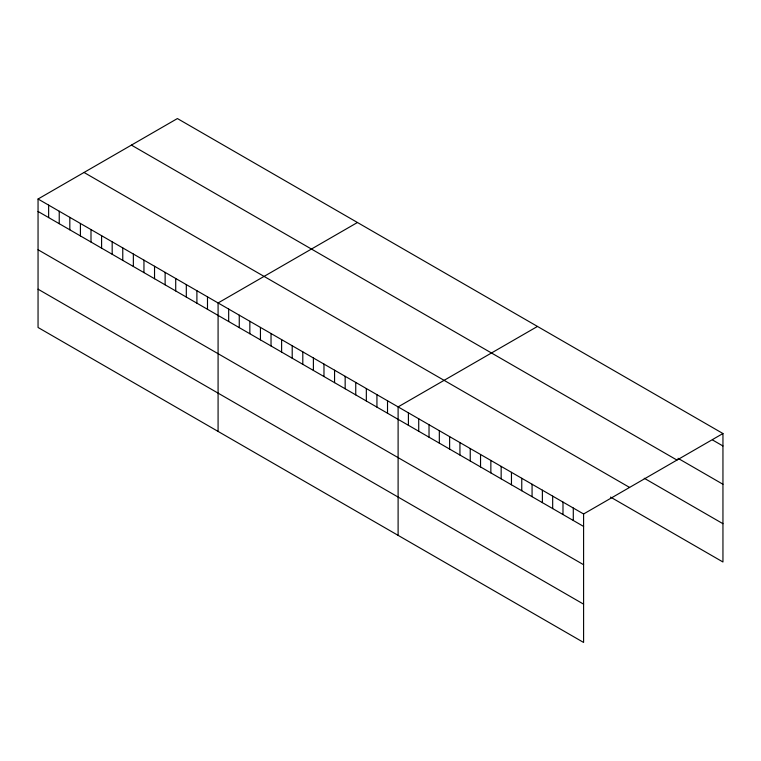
<?xml version="1.0" encoding="UTF-8"?>
<svg xmlns="http://www.w3.org/2000/svg" width="761" height="761" viewBox="0 0 761 761"><rect width="100%" height="100%" fill="white"/><g stroke="black" fill="none" stroke-linecap="round" stroke-linejoin="round"><path stroke-width="1.14" d="M38.05 199.011L583.592 513.979L583.592 642.446L38.05 327.477L38.05 199.011L177.408 118.554L722.95 433.523L722.95 561.989L610.531 497.085M357.432 222.497L218.084 302.954L218.084 431.411M537.466 326.44L398.108 406.897L398.108 535.354M583.592 513.979L722.95 433.523M712.648 440.029L722.95 445.975M677.984 458.293L722.95 484.262M131.415 145.113L676.967 460.072M644.263 478.269L722.95 523.701M84.033 172.462L629.585 487.43M38.05 211.463L583.592 526.431M38.05 249.751L583.592 564.719M38.05 289.19L583.592 604.158M573.29 508.034L573.29 520.486M562.988 502.079L562.988 514.531M552.676 496.134L552.676 508.586M542.374 490.189L542.374 502.631M532.072 484.234L532.072 496.686M521.761 478.289L521.761 490.74M511.459 472.334L511.459 484.786M501.157 466.388L501.157 478.84M490.855 460.434L490.855 472.885M480.543 454.488L480.543 466.94M470.241 448.543L470.241 460.995M459.939 442.588L459.939 455.04M449.627 436.643L449.627 449.095M439.325 430.688L439.325 443.14M429.023 424.743L429.023 437.195M418.721 418.788L418.721 431.24M408.41 412.843L408.41 425.294M387.52 400.781L387.52 413.233M376.933 394.664L376.933 407.116M366.336 388.548L366.336 400.999M355.748 382.441L355.748 394.892M345.161 376.324L345.161 388.776M334.564 370.207L334.564 382.659M323.977 364.091L323.977 376.543M313.389 357.984L313.389 370.436M302.802 351.867L302.802 364.319M292.205 345.751L292.205 358.203M281.618 339.634L281.618 352.086M271.03 333.527L271.03 345.979M260.443 327.411L260.443 339.863M249.846 321.294L249.846 333.746M239.258 315.187L239.258 327.63M228.671 309.071L228.671 321.523M207.487 296.838L207.487 309.289M196.899 290.731L196.899 303.173M186.312 284.614L186.312 297.066M175.715 278.497L175.715 290.949M165.127 272.381L165.127 284.833M154.54 266.274L154.54 278.726M143.953 260.157L143.953 272.609M133.356 254.041L133.356 266.493M122.768 247.924L122.768 260.376M112.181 241.817L112.181 254.269M101.594 235.701L101.594 248.153M90.997 229.584L90.997 242.036M80.409 223.468L80.409 235.92M69.822 217.361L69.822 229.812M59.234 211.244L59.234 223.696M48.637 205.128L48.637 217.579"/></g></svg>
